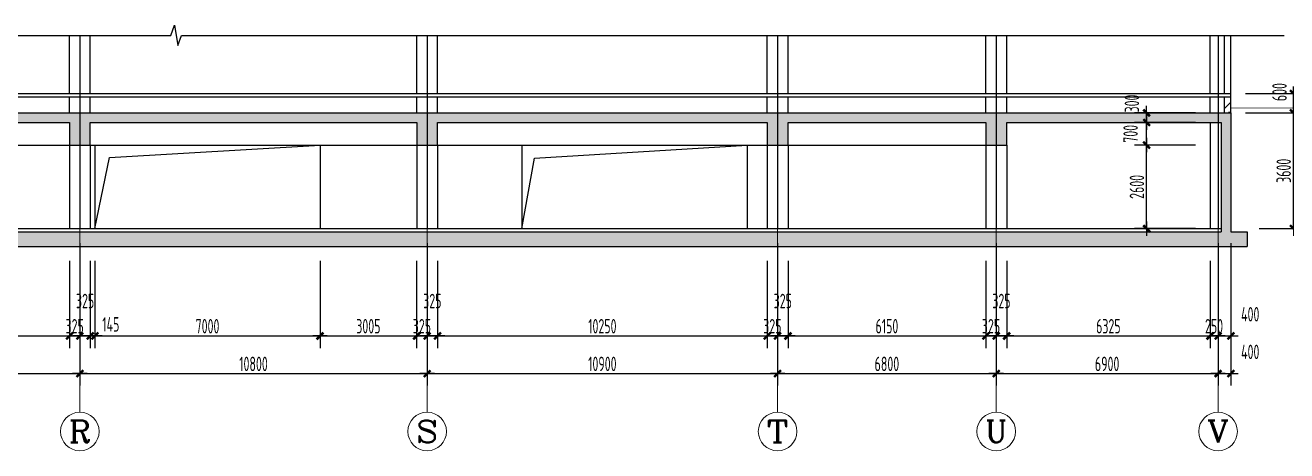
# Model space of a CAD drawing. Extents: x 1596194 to 1987057, y -212608 to 63160.
# Drawn here: x 1689812 to 1729047, y -168859 to -155620 of the extents above; entities that cross this region are included whole.
import ezdxf
from ezdxf.enums import TextEntityAlignment as Align

# ---------------------------------------------------------------- set-up
doc = ezdxf.new("R2010")
doc.units = 0
doc.header["$LTSCALE"] = 100
doc.header["$MEASUREMENT"] = 0
doc.layers.get('0').update_dxf_attribs({"linetype": 'CONTINUOUS'})
doc.layers.get('DEFPOINTS').update_dxf_attribs({"linetype": 'CONTINUOUS'})
for name, color, linetype in [('2-栏杆', 253, 'CONTINUOUS'), ('AXIS_TEXT', 7, 'CONTINUOUS'), ('COLUMN', 1, 'CONTINUOUS'), ('DOTE', 251, 'CONTINUOUS'), ('HA', 150, 'CONTINUOUS'), ('PUB_DIM', 3, 'CONTINUOUS'), ('WALL', 2, 'CONTINUOUS'), ('WINDOW', 4, 'CONTINUOUS')]:
    doc.layers.add(name, color=color, linetype=linetype)
doc.layers.add('AXIS', color=3, linetype='CONTINUOUS', lineweight=9)
doc.styles.add('_TCH_AXIS', font='COMPLEX.shx', dxfattribs={"width": 0.55})
doc.styles.add('COMPLEX', font='COMPLEX.shx')
doc.styles.add('DIM_FONT', font='SYSZ.shx', dxfattribs={"width": 0.7, "bigfont": 'SYFS.shx'})
doc.dimstyles.new('DIMN150', dxfattribs={"dimscale": 1.5, "dimtxt": 300, "dimasz": 1, "dimexe": 250, "dimexo": 300, "dimgap": 30, "dimtad": 1, "dimdec": 0, "dimzin": 0, "dimdsep": 46, "dimtxsty": 'DIM_FONT', "dimblk": 'ARCHTICK', "dimcen": 0.09, "dimclrt": 7, "dimazin": 2, "dimtfac": 1, "dimtdec": 0, "dimtix": 1, "dimtmove": 2, "dimatfit": 3, "dimldrblk": 'DOT', "dimfxl": 0, "dimtolj": 1, "dimtzin": 0, "dimarcsym": 0})
pattern_1 = [(45, (0, 0), (-265.16504, 265.16504), []), (50, (0, 0), (1075.89027, -94.1282), [112.5, -1237.5]), (355, (0, 0), (-208.127, 1128.2882), [90, -990]), (100.4514, (89.7, -7.8), (867.7641, 1034.1593), [95.6103, -1051.7132]), (46.1842, (0, 300), (1600.8616, -248.2785), [168.75, -1856.25]), (96.6356, (133.4, 279.3), (1401.994, 1461.1768), [143.4154, -1577.5695]), (351.1842, (0, 300), (1401.9929, 1461.1779), [135, -1485]), (21, (150, 225), (895.3606, -603.92834), [112.5, -1237.5]), (326, (150, 225), (364.973, 1087.7251), [90, -990]), (71.4514, (224.6, 174.7), (1260.33394, 483.79575), [95.6103, -1051.7132]), (37.5, (0, 0), (18.23978, 499.34078), [0, -978, 0, -1005, 0, -993.75]), (7.5, (0, 0), (394.6043, 591.61757), [0, -573, 0, -955.5, 0, -378.75]), (327.5, (-334.5, 0), (800.73365, -33.83231), [0, -375, 0, -1170, 0, -1552.5]), (317.5, (-484.5, 0), (874.77925, 150.15747), [0, -487.5, 0, -777, 0, -1102.5])]

# ---------------------------------------------------------------- blocks, each defined once
blk = doc.blocks.new('_archtick')
blk.add_line((-150, 0), (150, 0))
at = {"const_width": 50}
blk.add_lwpolyline([(-70, -70), (70, 70)], dxfattribs=at)
blk = doc.blocks.new('*D1228')
at = {"layer": 'DEFPOINTS', "color": 0}
for p in [(1727741, -158349), (1729254, -158349), (1727741, -161949)]:
    blk.add_point(p, dxfattribs=at)
at = {"layer": 'PUB_DIM', "color": 0, "lineweight": -2}
for p, q in [((1728191, -158349), (1729629, -158349)), ((1729254, -161949), (1729254, -158349)), ((1728191, -161949), (1729629, -161949))]:
    blk.add_line(p, q, dxfattribs=at)
at = {"layer": 'PUB_DIM', "color": 0, "lineweight": -2, "xscale": 1.5, "yscale": 1.5, "zscale": 1.5}
for p, rotation in [((1729254, -158349), 90), ((1729254, -161949), 270)]:
    blk.add_blockref('_archtick', p, dxfattribs=dict(at, rotation=rotation))
at = {"layer": 'PUB_DIM', "color": 7, "insert": (1728952, -160149), "char_height": 450, "attachment_point": 5, "rotation": 90, "style": 'DIM_FONT'}
blk.add_mtext('\\A1;3600', dxfattribs=at)
blk = doc.blocks.new('_Dot')
at = {"color": 0, "linetype": 'ByBlock', "lineweight": -2}
blk.add_line((-0.5, 0), (-1, 0), dxfattribs=at)
at = {"color": 0, "linetype": 'ByBlock', "const_width": 0.5}
blk.add_lwpolyline([(-0.25, 0, 1), (0.25, 0, 1)], format="xyb", close=True, dxfattribs=at)
blk = doc.blocks.new('*D1237')
at = {"layer": 'DEFPOINTS', "color": 0}
for p in [(1724689, -159349), (1726661, -159349), (1726661, -161949)]:
    blk.add_point(p, dxfattribs=at)
at = {"layer": 'PUB_DIM', "color": 0, "lineweight": -2}
for p, q in [((1726211, -159349), (1724314, -159349)), ((1724689, -161949), (1724689, -159349)), ((1726211, -161949), (1724314, -161949))]:
    blk.add_line(p, q, dxfattribs=at)
at = {"layer": 'PUB_DIM', "color": 0, "lineweight": -2, "xscale": 1.5, "yscale": 1.5, "zscale": 1.5}
for p, rotation in [((1724689, -159349), 90), ((1724689, -161949), 270)]:
    blk.add_blockref('_archtick', p, dxfattribs=dict(at, rotation=rotation))
at = {"layer": 'PUB_DIM', "color": 7, "insert": (1724387, -160649), "char_height": 450, "attachment_point": 5, "rotation": 90, "style": 'DIM_FONT'}
blk.add_mtext('\\A1;2600', dxfattribs=at)
blk = doc.blocks.new('*D1238')
at = {"layer": 'DEFPOINTS', "color": 0}
for p in [(1724689, -158649), (1726661, -158649), (1726661, -159349)]:
    blk.add_point(p, dxfattribs=at)
at = {"layer": 'PUB_DIM', "color": 0, "lineweight": -2}
for p, q in [((1726211, -158649), (1724314, -158649)), ((1724689, -159349), (1724689, -158649)), ((1726211, -159349), (1724314, -159349))]:
    blk.add_line(p, q, dxfattribs=at)
at = {"layer": 'PUB_DIM', "color": 0, "lineweight": -2, "xscale": 1.5, "yscale": 1.5, "zscale": 1.5}
for p, rotation in [((1724689, -158649), 90), ((1724689, -159349), 270)]:
    blk.add_blockref('_archtick', p, dxfattribs=dict(at, rotation=rotation))
at = {"layer": 'PUB_DIM', "color": 7, "insert": (1724190, -158999), "char_height": 450, "attachment_point": 5, "rotation": 90, "style": 'DIM_FONT'}
blk.add_mtext('\\A1;700', dxfattribs=at)
blk = doc.blocks.new('*D1239')
at = {"layer": 'DEFPOINTS', "color": 0}
for p in [(1724689, -158349), (1726661, -158349), (1726661, -158649)]:
    blk.add_point(p, dxfattribs=at)
at = {"layer": 'PUB_DIM', "color": 0, "lineweight": -2}
for p, q in [((1726211, -158349), (1724314, -158349)), ((1724689, -158649), (1724689, -158349)), ((1726211, -158649), (1724314, -158649))]:
    blk.add_line(p, q, dxfattribs=at)
at = {"layer": 'PUB_DIM', "color": 0, "lineweight": -2, "xscale": 1.5, "yscale": 1.5, "zscale": 1.5}
for p, rotation in [((1724689, -158349), 90), ((1724689, -158649), 270)]:
    blk.add_blockref('_archtick', p, dxfattribs=dict(at, rotation=rotation))
at = {"layer": 'PUB_DIM', "color": 7, "insert": (1724231, -158055), "char_height": 450, "attachment_point": 5, "rotation": 90, "style": 'DIM_FONT'}
blk.add_mtext('\\A1;300', dxfattribs=at)
blk = doc.blocks.new('*D1280')
at = {"layer": 'DEFPOINTS', "color": 0}
for p in [(1726911, -162499), (1727311, -162499), (1727311, -165287)]:
    blk.add_point(p, dxfattribs=at)
at = {"layer": 'PUB_DIM', "color": 0, "lineweight": -2}
for p, q in [((1726911, -162949), (1726911, -165662)), ((1727311, -162949), (1727311, -165662)), ((1726911, -165287), (1727311, -165287))]:
    blk.add_line(p, q, dxfattribs=at)
at = {"layer": 'PUB_DIM', "color": 0, "lineweight": -2, "xscale": 1.5, "yscale": 1.5, "zscale": 1.5, "rotation": 180}
blk.add_blockref('_archtick', (1726911, -165287), dxfattribs=at)
at = {"layer": 'PUB_DIM', "color": 0, "lineweight": -2, "xscale": 1.5, "yscale": 1.5, "zscale": 1.5}
blk.add_blockref('_archtick', (1727311, -165287), dxfattribs=at)
at = {"layer": 'PUB_DIM', "color": 7, "insert": (1727911, -164612), "char_height": 450, "attachment_point": 5, "style": 'DIM_FONT'}
blk.add_mtext('\\A1;400', dxfattribs=at)
blk = doc.blocks.new('*D1281')
at = {"layer": 'DEFPOINTS', "color": 0}
for p in [(1726661, -162499), (1726911, -162499), (1726911, -165287)]:
    blk.add_point(p, dxfattribs=at)
at = {"layer": 'PUB_DIM', "color": 0, "lineweight": -2}
for p, q in [((1726661, -162949), (1726661, -165662)), ((1726911, -162949), (1726911, -165662)), ((1726661, -165287), (1726660, -165287)), ((1726661, -165287), (1726911, -165287)), ((1726911, -165287), (1726913, -165287))]:
    blk.add_line(p, q, dxfattribs=at)
at = {"layer": 'PUB_DIM', "color": 0, "lineweight": -2, "xscale": 1.5, "yscale": 1.5, "zscale": 1.5}
blk.add_blockref('_archtick', (1726661, -165287), dxfattribs=at)
at = {"layer": 'PUB_DIM', "color": 0, "lineweight": -2, "xscale": 1.5, "yscale": 1.5, "zscale": 1.5, "rotation": 180}
blk.add_blockref('_archtick', (1726911, -165287), dxfattribs=at)
at = {"layer": 'PUB_DIM', "color": 7, "insert": (1726786, -164984), "char_height": 450, "attachment_point": 5, "style": 'DIM_FONT'}
blk.add_mtext('\\A1;250', dxfattribs=at)
blk = doc.blocks.new('*D1282')
at = {"layer": 'DEFPOINTS', "color": 0}
for p in [(1720336, -162499), (1726661, -162499), (1726661, -165287)]:
    blk.add_point(p, dxfattribs=at)
at = {"layer": 'PUB_DIM', "color": 0, "lineweight": -2}
for p, q in [((1720336, -162949), (1720336, -165662)), ((1726661, -162949), (1726661, -165662)), ((1720336, -165287), (1726661, -165287))]:
    blk.add_line(p, q, dxfattribs=at)
at = {"layer": 'PUB_DIM', "color": 0, "lineweight": -2, "xscale": 1.5, "yscale": 1.5, "zscale": 1.5, "rotation": 180}
blk.add_blockref('_archtick', (1720336, -165287), dxfattribs=at)
at = {"layer": 'PUB_DIM', "color": 0, "lineweight": -2, "xscale": 1.5, "yscale": 1.5, "zscale": 1.5}
blk.add_blockref('_archtick', (1726661, -165287), dxfattribs=at)
at = {"layer": 'PUB_DIM', "color": 7, "insert": (1723499, -164984), "char_height": 450, "attachment_point": 5, "style": 'DIM_FONT'}
blk.add_mtext('\\A1;6325', dxfattribs=at)
blk = doc.blocks.new('*D1283')
at = {"layer": 'DEFPOINTS', "color": 0}
for p in [(1720011, -162499), (1720336, -162499), (1720336, -165287)]:
    blk.add_point(p, dxfattribs=at)
at = {"layer": 'PUB_DIM', "color": 0, "lineweight": -2}
for p, q in [((1720011, -162949), (1720011, -165662)), ((1720336, -162949), (1720336, -165662)), ((1720011, -165287), (1720336, -165287))]:
    blk.add_line(p, q, dxfattribs=at)
at = {"layer": 'PUB_DIM', "color": 0, "lineweight": -2, "xscale": 1.5, "yscale": 1.5, "zscale": 1.5, "rotation": 180}
blk.add_blockref('_archtick', (1720011, -165287), dxfattribs=at)
at = {"layer": 'PUB_DIM', "color": 0, "lineweight": -2, "xscale": 1.5, "yscale": 1.5, "zscale": 1.5}
blk.add_blockref('_archtick', (1720336, -165287), dxfattribs=at)
at = {"layer": 'PUB_DIM', "color": 7, "insert": (1720174, -164199), "char_height": 450, "attachment_point": 5, "style": 'DIM_FONT'}
blk.add_mtext('\\A1;325', dxfattribs=at)
blk = doc.blocks.new('*D1284')
at = {"layer": 'DEFPOINTS', "color": 0}
for p in [(1719686, -162499), (1720011, -162499), (1720011, -165287)]:
    blk.add_point(p, dxfattribs=at)
at = {"layer": 'PUB_DIM', "color": 0, "lineweight": -2}
for p, q in [((1719686, -162949), (1719686, -165662)), ((1720011, -162949), (1720011, -165662)), ((1719686, -165287), (1719685, -165287)), ((1719686, -165287), (1720011, -165287)), ((1720011, -165287), (1720013, -165287))]:
    blk.add_line(p, q, dxfattribs=at)
at = {"layer": 'PUB_DIM', "color": 0, "lineweight": -2, "xscale": 1.5, "yscale": 1.5, "zscale": 1.5}
blk.add_blockref('_archtick', (1719686, -165287), dxfattribs=at)
at = {"layer": 'PUB_DIM', "color": 0, "lineweight": -2, "xscale": 1.5, "yscale": 1.5, "zscale": 1.5, "rotation": 180}
blk.add_blockref('_archtick', (1720011, -165287), dxfattribs=at)
at = {"layer": 'PUB_DIM', "color": 7, "insert": (1719849, -164984), "char_height": 450, "attachment_point": 5, "style": 'DIM_FONT'}
blk.add_mtext('\\A1;325', dxfattribs=at)
blk = doc.blocks.new('*D1285')
at = {"layer": 'DEFPOINTS', "color": 0}
for p in [(1713536, -162499), (1719686, -162499), (1719686, -165287)]:
    blk.add_point(p, dxfattribs=at)
at = {"layer": 'PUB_DIM', "color": 0, "lineweight": -2}
for p, q in [((1713536, -162949), (1713536, -165662)), ((1719686, -162949), (1719686, -165662)), ((1713536, -165287), (1719686, -165287))]:
    blk.add_line(p, q, dxfattribs=at)
at = {"layer": 'PUB_DIM', "color": 0, "lineweight": -2, "xscale": 1.5, "yscale": 1.5, "zscale": 1.5, "rotation": 180}
blk.add_blockref('_archtick', (1713536, -165287), dxfattribs=at)
at = {"layer": 'PUB_DIM', "color": 0, "lineweight": -2, "xscale": 1.5, "yscale": 1.5, "zscale": 1.5}
blk.add_blockref('_archtick', (1719686, -165287), dxfattribs=at)
at = {"layer": 'PUB_DIM', "color": 7, "insert": (1716611, -164984), "char_height": 450, "attachment_point": 5, "style": 'DIM_FONT'}
blk.add_mtext('\\A1;6150', dxfattribs=at)
blk = doc.blocks.new('*D1286')
at = {"layer": 'DEFPOINTS', "color": 0}
for p in [(1713211, -162499), (1713536, -162499), (1713536, -165287)]:
    blk.add_point(p, dxfattribs=at)
at = {"layer": 'PUB_DIM', "color": 0, "lineweight": -2}
for p, q in [((1713211, -162949), (1713211, -165662)), ((1713536, -162949), (1713536, -165662)), ((1713211, -165287), (1713536, -165287))]:
    blk.add_line(p, q, dxfattribs=at)
at = {"layer": 'PUB_DIM', "color": 0, "lineweight": -2, "xscale": 1.5, "yscale": 1.5, "zscale": 1.5, "rotation": 180}
blk.add_blockref('_archtick', (1713211, -165287), dxfattribs=at)
at = {"layer": 'PUB_DIM', "color": 0, "lineweight": -2, "xscale": 1.5, "yscale": 1.5, "zscale": 1.5}
blk.add_blockref('_archtick', (1713536, -165287), dxfattribs=at)
at = {"layer": 'PUB_DIM', "color": 7, "insert": (1713374, -164199), "char_height": 450, "attachment_point": 5, "style": 'DIM_FONT'}
blk.add_mtext('\\A1;325', dxfattribs=at)
blk = doc.blocks.new('*D1287')
at = {"layer": 'DEFPOINTS', "color": 0}
for p in [(1712886, -162499), (1713211, -162499), (1713211, -165287)]:
    blk.add_point(p, dxfattribs=at)
at = {"layer": 'PUB_DIM', "color": 0, "lineweight": -2}
for p, q in [((1712886, -162949), (1712886, -165662)), ((1713211, -162949), (1713211, -165662)), ((1712886, -165287), (1712885, -165287)), ((1712886, -165287), (1713211, -165287)), ((1713211, -165287), (1713213, -165287))]:
    blk.add_line(p, q, dxfattribs=at)
at = {"layer": 'PUB_DIM', "color": 0, "lineweight": -2, "xscale": 1.5, "yscale": 1.5, "zscale": 1.5}
blk.add_blockref('_archtick', (1712886, -165287), dxfattribs=at)
at = {"layer": 'PUB_DIM', "color": 0, "lineweight": -2, "xscale": 1.5, "yscale": 1.5, "zscale": 1.5, "rotation": 180}
blk.add_blockref('_archtick', (1713211, -165287), dxfattribs=at)
at = {"layer": 'PUB_DIM', "color": 7, "insert": (1713049, -164984), "char_height": 450, "attachment_point": 5, "style": 'DIM_FONT'}
blk.add_mtext('\\A1;325', dxfattribs=at)
blk = doc.blocks.new('*D1288')
at = {"layer": 'DEFPOINTS', "color": 0}
for p in [(1702636, -162499), (1712886, -162499), (1712886, -165287)]:
    blk.add_point(p, dxfattribs=at)
at = {"layer": 'PUB_DIM', "color": 0, "lineweight": -2}
for p, q in [((1702636, -162949), (1702636, -165662)), ((1712886, -162949), (1712886, -165662)), ((1702636, -165287), (1712886, -165287))]:
    blk.add_line(p, q, dxfattribs=at)
at = {"layer": 'PUB_DIM', "color": 0, "lineweight": -2, "xscale": 1.5, "yscale": 1.5, "zscale": 1.5, "rotation": 180}
blk.add_blockref('_archtick', (1702636, -165287), dxfattribs=at)
at = {"layer": 'PUB_DIM', "color": 0, "lineweight": -2, "xscale": 1.5, "yscale": 1.5, "zscale": 1.5}
blk.add_blockref('_archtick', (1712886, -165287), dxfattribs=at)
at = {"layer": 'PUB_DIM', "color": 7, "insert": (1707761, -164984), "char_height": 450, "attachment_point": 5, "style": 'DIM_FONT'}
blk.add_mtext('\\A1;10250', dxfattribs=at)
blk = doc.blocks.new('*D1289')
at = {"layer": 'DEFPOINTS', "color": 0}
for p in [(1702311, -162499), (1702636, -162499), (1702636, -165287)]:
    blk.add_point(p, dxfattribs=at)
at = {"layer": 'PUB_DIM', "color": 0, "lineweight": -2}
for p, q in [((1702311, -162949), (1702311, -165662)), ((1702636, -162949), (1702636, -165662)), ((1702311, -165287), (1702636, -165287))]:
    blk.add_line(p, q, dxfattribs=at)
at = {"layer": 'PUB_DIM', "color": 0, "lineweight": -2, "xscale": 1.5, "yscale": 1.5, "zscale": 1.5, "rotation": 180}
blk.add_blockref('_archtick', (1702311, -165287), dxfattribs=at)
at = {"layer": 'PUB_DIM', "color": 0, "lineweight": -2, "xscale": 1.5, "yscale": 1.5, "zscale": 1.5}
blk.add_blockref('_archtick', (1702636, -165287), dxfattribs=at)
at = {"layer": 'PUB_DIM', "color": 7, "insert": (1702474, -164199), "char_height": 450, "attachment_point": 5, "style": 'DIM_FONT'}
blk.add_mtext('\\A1;325', dxfattribs=at)
blk = doc.blocks.new('*D1290')
at = {"layer": 'DEFPOINTS', "color": 0}
for p in [(1701986, -162499), (1702311, -162499), (1702311, -165287)]:
    blk.add_point(p, dxfattribs=at)
at = {"layer": 'PUB_DIM', "color": 0, "lineweight": -2}
for p, q in [((1701986, -162949), (1701986, -165662)), ((1702311, -162949), (1702311, -165662)), ((1701986, -165287), (1701985, -165287)), ((1701986, -165287), (1702311, -165287)), ((1702311, -165287), (1702313, -165287))]:
    blk.add_line(p, q, dxfattribs=at)
at = {"layer": 'PUB_DIM', "color": 0, "lineweight": -2, "xscale": 1.5, "yscale": 1.5, "zscale": 1.5}
blk.add_blockref('_archtick', (1701986, -165287), dxfattribs=at)
at = {"layer": 'PUB_DIM', "color": 0, "lineweight": -2, "xscale": 1.5, "yscale": 1.5, "zscale": 1.5, "rotation": 180}
blk.add_blockref('_archtick', (1702311, -165287), dxfattribs=at)
at = {"layer": 'PUB_DIM', "color": 7, "insert": (1702149, -164984), "char_height": 450, "attachment_point": 5, "style": 'DIM_FONT'}
blk.add_mtext('\\A1;325', dxfattribs=at)
blk = doc.blocks.new('*D1291')
at = {"layer": 'DEFPOINTS', "color": 0}
for p in [(1698981, -162499), (1701986, -162499), (1701986, -165287)]:
    blk.add_point(p, dxfattribs=at)
at = {"layer": 'PUB_DIM', "color": 0, "lineweight": -2}
for p, q in [((1698981, -162949), (1698981, -165662)), ((1701986, -162949), (1701986, -165662)), ((1698981, -165287), (1701986, -165287))]:
    blk.add_line(p, q, dxfattribs=at)
at = {"layer": 'PUB_DIM', "color": 0, "lineweight": -2, "xscale": 1.5, "yscale": 1.5, "zscale": 1.5, "rotation": 180}
blk.add_blockref('_archtick', (1698981, -165287), dxfattribs=at)
at = {"layer": 'PUB_DIM', "color": 0, "lineweight": -2, "xscale": 1.5, "yscale": 1.5, "zscale": 1.5}
blk.add_blockref('_archtick', (1701986, -165287), dxfattribs=at)
at = {"layer": 'PUB_DIM', "color": 7, "insert": (1700484, -164984), "char_height": 450, "attachment_point": 5, "style": 'DIM_FONT'}
blk.add_mtext('\\A1;3005', dxfattribs=at)
blk = doc.blocks.new('*D1292')
at = {"layer": 'DEFPOINTS', "color": 0}
for p in [(1691981, -162499), (1698981, -162499), (1698981, -165287)]:
    blk.add_point(p, dxfattribs=at)
at = {"layer": 'PUB_DIM', "color": 0, "lineweight": -2}
for p, q in [((1691981, -162949), (1691981, -165662)), ((1698981, -162949), (1698981, -165662)), ((1691981, -165287), (1698981, -165287))]:
    blk.add_line(p, q, dxfattribs=at)
at = {"layer": 'PUB_DIM', "color": 0, "lineweight": -2, "xscale": 1.5, "yscale": 1.5, "zscale": 1.5, "rotation": 180}
blk.add_blockref('_archtick', (1691981, -165287), dxfattribs=at)
at = {"layer": 'PUB_DIM', "color": 0, "lineweight": -2, "xscale": 1.5, "yscale": 1.5, "zscale": 1.5}
blk.add_blockref('_archtick', (1698981, -165287), dxfattribs=at)
at = {"layer": 'PUB_DIM', "color": 7, "insert": (1695481, -164984), "char_height": 450, "attachment_point": 5, "style": 'DIM_FONT'}
blk.add_mtext('\\A1;7000', dxfattribs=at)
blk = doc.blocks.new('*D1293')
at = {"layer": 'DEFPOINTS', "color": 0}
for p in [(1691836, -162499), (1691981, -162499), (1691981, -165287)]:
    blk.add_point(p, dxfattribs=at)
at = {"layer": 'PUB_DIM', "color": 0, "lineweight": -2}
for p, q in [((1691836, -162949), (1691836, -165662)), ((1691981, -162949), (1691981, -165662)), ((1691836, -165287), (1691981, -165287))]:
    blk.add_line(p, q, dxfattribs=at)
at = {"layer": 'PUB_DIM', "color": 0, "lineweight": -2, "xscale": 1.5, "yscale": 1.5, "zscale": 1.5, "rotation": 180}
blk.add_blockref('_archtick', (1691836, -165287), dxfattribs=at)
at = {"layer": 'PUB_DIM', "color": 0, "lineweight": -2, "xscale": 1.5, "yscale": 1.5, "zscale": 1.5}
blk.add_blockref('_archtick', (1691981, -165287), dxfattribs=at)
at = {"layer": 'PUB_DIM', "color": 7, "insert": (1692474, -164927), "char_height": 450, "attachment_point": 5, "style": 'DIM_FONT'}
blk.add_mtext('\\A1;145', dxfattribs=at)
blk = doc.blocks.new('*D1294')
at = {"layer": 'DEFPOINTS', "color": 0}
for p in [(1691511, -162499), (1691836, -162499), (1691836, -165287)]:
    blk.add_point(p, dxfattribs=at)
at = {"layer": 'PUB_DIM', "color": 0, "lineweight": -2}
for p, q in [((1691511, -162949), (1691511, -165662)), ((1691836, -162949), (1691836, -165662)), ((1691511, -165287), (1691836, -165287))]:
    blk.add_line(p, q, dxfattribs=at)
at = {"layer": 'PUB_DIM', "color": 0, "lineweight": -2, "xscale": 1.5, "yscale": 1.5, "zscale": 1.5, "rotation": 180}
blk.add_blockref('_archtick', (1691511, -165287), dxfattribs=at)
at = {"layer": 'PUB_DIM', "color": 0, "lineweight": -2, "xscale": 1.5, "yscale": 1.5, "zscale": 1.5}
blk.add_blockref('_archtick', (1691836, -165287), dxfattribs=at)
at = {"layer": 'PUB_DIM', "color": 7, "insert": (1691674, -164199), "char_height": 450, "attachment_point": 5, "style": 'DIM_FONT'}
blk.add_mtext('\\A1;325', dxfattribs=at)
blk = doc.blocks.new('*D1295')
at = {"layer": 'DEFPOINTS', "color": 0}
for p in [(1691186, -162499), (1691511, -162499), (1691511, -165287)]:
    blk.add_point(p, dxfattribs=at)
at = {"layer": 'PUB_DIM', "color": 0, "lineweight": -2}
for p, q in [((1691186, -162949), (1691186, -165662)), ((1691511, -162949), (1691511, -165662)), ((1691186, -165287), (1691185, -165287)), ((1691186, -165287), (1691511, -165287)), ((1691511, -165287), (1691513, -165287))]:
    blk.add_line(p, q, dxfattribs=at)
at = {"layer": 'PUB_DIM', "color": 0, "lineweight": -2, "xscale": 1.5, "yscale": 1.5, "zscale": 1.5}
blk.add_blockref('_archtick', (1691186, -165287), dxfattribs=at)
at = {"layer": 'PUB_DIM', "color": 0, "lineweight": -2, "xscale": 1.5, "yscale": 1.5, "zscale": 1.5, "rotation": 180}
blk.add_blockref('_archtick', (1691511, -165287), dxfattribs=at)
at = {"layer": 'PUB_DIM', "color": 7, "insert": (1691349, -164984), "char_height": 450, "attachment_point": 5, "style": 'DIM_FONT'}
blk.add_mtext('\\A1;325', dxfattribs=at)
blk = doc.blocks.new('*D1296')
at = {"layer": 'DEFPOINTS', "color": 0}
for p in [(1681036, -162499), (1691186, -162499), (1691186, -165287)]:
    blk.add_point(p, dxfattribs=at)
at = {"layer": 'PUB_DIM', "color": 0, "lineweight": -2}
for p, q in [((1681036, -162949), (1681036, -165662)), ((1691186, -162949), (1691186, -165662)), ((1681036, -165287), (1691186, -165287))]:
    blk.add_line(p, q, dxfattribs=at)
at = {"layer": 'PUB_DIM', "color": 0, "lineweight": -2, "xscale": 1.5, "yscale": 1.5, "zscale": 1.5, "rotation": 180}
blk.add_blockref('_archtick', (1681036, -165287), dxfattribs=at)
at = {"layer": 'PUB_DIM', "color": 0, "lineweight": -2, "xscale": 1.5, "yscale": 1.5, "zscale": 1.5}
blk.add_blockref('_archtick', (1691186, -165287), dxfattribs=at)
at = {"layer": 'PUB_DIM', "color": 7, "insert": (1686111, -164984), "char_height": 450, "attachment_point": 5, "style": 'DIM_FONT'}
blk.add_mtext('\\A1;10150', dxfattribs=at)
blk = doc.blocks.new('*D1308')
at = {"layer": 'DEFPOINTS', "color": 0}
for p in [(1680711, -161949), (1691511, -161949), (1691511, -166458)]:
    blk.add_point(p, dxfattribs=at)
at = {"layer": 'PUB_DIM', "color": 0, "lineweight": -2}
for p, q in [((1680711, -162399), (1680711, -166833)), ((1691511, -162399), (1691511, -166833)), ((1680711, -166458), (1691511, -166458))]:
    blk.add_line(p, q, dxfattribs=at)
at = {"layer": 'PUB_DIM', "color": 0, "lineweight": -2, "xscale": 1.5, "yscale": 1.5, "zscale": 1.5, "rotation": 180}
blk.add_blockref('_archtick', (1680711, -166458), dxfattribs=at)
at = {"layer": 'PUB_DIM', "color": 0, "lineweight": -2, "xscale": 1.5, "yscale": 1.5, "zscale": 1.5}
blk.add_blockref('_archtick', (1691511, -166458), dxfattribs=at)
at = {"layer": 'PUB_DIM', "color": 7, "insert": (1686111, -166156), "char_height": 450, "attachment_point": 5, "style": 'DIM_FONT'}
blk.add_mtext('\\A1;10800', dxfattribs=at)
blk = doc.blocks.new('*D1309')
at = {"layer": 'DEFPOINTS', "color": 0}
for p in [(1691511, -161949), (1702311, -161949), (1702311, -166458)]:
    blk.add_point(p, dxfattribs=at)
at = {"layer": 'PUB_DIM', "color": 0, "lineweight": -2}
for p, q in [((1691511, -162399), (1691511, -166833)), ((1702311, -162399), (1702311, -166833)), ((1691511, -166458), (1702311, -166458))]:
    blk.add_line(p, q, dxfattribs=at)
at = {"layer": 'PUB_DIM', "color": 0, "lineweight": -2, "xscale": 1.5, "yscale": 1.5, "zscale": 1.5, "rotation": 180}
blk.add_blockref('_archtick', (1691511, -166458), dxfattribs=at)
at = {"layer": 'PUB_DIM', "color": 0, "lineweight": -2, "xscale": 1.5, "yscale": 1.5, "zscale": 1.5}
blk.add_blockref('_archtick', (1702311, -166458), dxfattribs=at)
at = {"layer": 'PUB_DIM', "color": 7, "insert": (1696911, -166156), "char_height": 450, "attachment_point": 5, "style": 'DIM_FONT'}
blk.add_mtext('\\A1;10800', dxfattribs=at)
blk = doc.blocks.new('*D1310')
at = {"layer": 'DEFPOINTS', "color": 0}
for p in [(1702311, -161949), (1713211, -161949), (1713211, -166458)]:
    blk.add_point(p, dxfattribs=at)
at = {"layer": 'PUB_DIM', "color": 0, "lineweight": -2}
for p, q in [((1702311, -162399), (1702311, -166833)), ((1713211, -162399), (1713211, -166833)), ((1702311, -166458), (1713211, -166458))]:
    blk.add_line(p, q, dxfattribs=at)
at = {"layer": 'PUB_DIM', "color": 0, "lineweight": -2, "xscale": 1.5, "yscale": 1.5, "zscale": 1.5, "rotation": 180}
blk.add_blockref('_archtick', (1702311, -166458), dxfattribs=at)
at = {"layer": 'PUB_DIM', "color": 0, "lineweight": -2, "xscale": 1.5, "yscale": 1.5, "zscale": 1.5}
blk.add_blockref('_archtick', (1713211, -166458), dxfattribs=at)
at = {"layer": 'PUB_DIM', "color": 7, "insert": (1707761, -166156), "char_height": 450, "attachment_point": 5, "style": 'DIM_FONT'}
blk.add_mtext('\\A1;10900', dxfattribs=at)
blk = doc.blocks.new('*D1311')
at = {"layer": 'DEFPOINTS', "color": 0}
for p in [(1713211, -161949), (1720011, -161949), (1720011, -166458)]:
    blk.add_point(p, dxfattribs=at)
at = {"layer": 'PUB_DIM', "color": 0, "lineweight": -2}
for p, q in [((1713211, -162399), (1713211, -166833)), ((1720011, -162399), (1720011, -166833)), ((1713211, -166458), (1720011, -166458))]:
    blk.add_line(p, q, dxfattribs=at)
at = {"layer": 'PUB_DIM', "color": 0, "lineweight": -2, "xscale": 1.5, "yscale": 1.5, "zscale": 1.5, "rotation": 180}
blk.add_blockref('_archtick', (1713211, -166458), dxfattribs=at)
at = {"layer": 'PUB_DIM', "color": 0, "lineweight": -2, "xscale": 1.5, "yscale": 1.5, "zscale": 1.5}
blk.add_blockref('_archtick', (1720011, -166458), dxfattribs=at)
at = {"layer": 'PUB_DIM', "color": 7, "insert": (1716611, -166156), "char_height": 450, "attachment_point": 5, "style": 'DIM_FONT'}
blk.add_mtext('\\A1;6800', dxfattribs=at)
blk = doc.blocks.new('*D1312')
at = {"layer": 'DEFPOINTS', "color": 0}
for p in [(1720011, -161949), (1726911, -161949), (1726911, -166458)]:
    blk.add_point(p, dxfattribs=at)
at = {"layer": 'PUB_DIM', "color": 0, "lineweight": -2}
for p, q in [((1720011, -162399), (1720011, -166833)), ((1726911, -162399), (1726911, -166833)), ((1720011, -166458), (1726911, -166458))]:
    blk.add_line(p, q, dxfattribs=at)
at = {"layer": 'PUB_DIM', "color": 0, "lineweight": -2, "xscale": 1.5, "yscale": 1.5, "zscale": 1.5, "rotation": 180}
blk.add_blockref('_archtick', (1720011, -166458), dxfattribs=at)
at = {"layer": 'PUB_DIM', "color": 0, "lineweight": -2, "xscale": 1.5, "yscale": 1.5, "zscale": 1.5}
blk.add_blockref('_archtick', (1726911, -166458), dxfattribs=at)
at = {"layer": 'PUB_DIM', "color": 7, "insert": (1723461, -166156), "char_height": 450, "attachment_point": 5, "style": 'DIM_FONT'}
blk.add_mtext('\\A1;6900', dxfattribs=at)
blk = doc.blocks.new('*D1313')
at = {"layer": 'DEFPOINTS', "color": 0}
for p in [(1726911, -161949), (1727311, -161949), (1727311, -166458)]:
    blk.add_point(p, dxfattribs=at)
at = {"layer": 'PUB_DIM', "color": 0, "lineweight": -2}
for p, q in [((1726911, -162399), (1726911, -166833)), ((1727311, -162399), (1727311, -166833)), ((1726911, -166458), (1727311, -166458))]:
    blk.add_line(p, q, dxfattribs=at)
at = {"layer": 'PUB_DIM', "color": 0, "lineweight": -2, "xscale": 1.5, "yscale": 1.5, "zscale": 1.5, "rotation": 180}
blk.add_blockref('_archtick', (1726911, -166458), dxfattribs=at)
at = {"layer": 'PUB_DIM', "color": 0, "lineweight": -2, "xscale": 1.5, "yscale": 1.5, "zscale": 1.5}
blk.add_blockref('_archtick', (1727311, -166458), dxfattribs=at)
at = {"layer": 'PUB_DIM', "color": 7, "insert": (1727911, -165783), "char_height": 450, "attachment_point": 5, "style": 'DIM_FONT'}
blk.add_mtext('\\A1;400', dxfattribs=at)
blk = doc.blocks.new('*D1314')
at = {"layer": 'DEFPOINTS', "color": 0}
for p in [(1727311, -157749), (1729254, -157749), (1727311, -158349)]:
    blk.add_point(p, dxfattribs=at)
at = {"layer": 'PUB_DIM', "color": 0, "lineweight": -2}
for p, q in [((1727761, -157749), (1729629, -157749)), ((1729254, -158349), (1729254, -157749)), ((1727761, -158349), (1729629, -158349))]:
    blk.add_line(p, q, dxfattribs=at)
at = {"layer": 'PUB_DIM', "color": 0, "lineweight": -2, "xscale": 1.5, "yscale": 1.5, "zscale": 1.5}
for p, rotation in [((1729254, -157749), 90), ((1729254, -158349), 270)]:
    blk.add_blockref('_archtick', p, dxfattribs=dict(at, rotation=rotation))
at = {"layer": 'PUB_DIM', "color": 7, "insert": (1728821, -157700), "char_height": 450, "attachment_point": 5, "rotation": 90, "style": 'DIM_FONT'}
blk.add_mtext('\\A1;600', dxfattribs=at)
blk = doc.blocks.new('_AXISO')
blk.add_circle((0, 0), 0.5)
at = {"layer": 'AXIS_TEXT', "style": 'COMPLEX', "width": 1.041667}
blk.add_attdef('A', text='', height=0.56, dxfattribs=at).set_placement((-0.25, -0.28), (0.25, -0.28), align=Align.FIT)

msp = doc.modelspace()

# ---------------------------------------------------------------- hatches: boundary and pattern name
at = {"layer": 'HA'}
h = msp.add_hatch(dxfattribs=at)
h.set_pattern_fill('钢筋混凝土', color=256, scale=150, style=0)
h.set_pattern_definition(pattern_1)
h.paths.add_polyline_path([(1727311.155, -157848.709), (1727111.155, -157848.709), (1727111.155, -158348.709), (1727311.155, -158348.709)])
h = msp.add_hatch(dxfattribs=at)
h.set_pattern_fill('钢筋混凝土', color=256, scale=150, style=0)
h.set_pattern_definition(pattern_1)
h.paths.add_polyline_path([(1727811.155, -162048.709), (1727311.155, -162048.709), (1727311.155, -158348.709), (1662986.155, -158348.709), (1660730.314, -158348.709), (1660730.314, -158498.709), (1662986.155, -158498.709), (1662986.155, -162048.709), (1660730.314, -162048.709), (1660730.314, -162498.709), (1662986.155, -162498.709), (1727811.155, -162498.709)])
h.paths.add_polyline_path([(1663286.155, -162048.709), (1663286.155, -158648.709), (1669586.155, -158648.709), (1669586.155, -159348.709), (1670236.155, -159348.709), (1670236.155, -158648.709), (1680386.155, -158648.709), (1680386.155, -159348.709), (1681036.155, -159348.709), (1681036.155, -158648.709), (1691186.155, -158648.709), (1691186.155, -159348.709), (1691836.155, -159348.709), (1691836.155, -158648.709), (1701986.155, -158648.709), (1701986.155, -159348.709), (1702636.155, -159348.709), (1702636.155, -158648.709), (1712886.155, -158648.709), (1712886.155, -159348.709), (1713536.155, -159348.709), (1713536.155, -158648.709), (1719686.155, -158648.709), (1719686.155, -159348.709), (1720336.155, -159348.709), (1720336.155, -158648.709), (1727011.155, -158648.709), (1727011.155, -162048.709)], flags=17)

# ---------------------------------------------------------------- linework, layer by layer
at = {"layer": '2-栏杆', "const_width": 20}
msp.add_lwpolyline([(1727311.155, -158198.709), (1732111.504, -158198.709)], dxfattribs=at)
at = {"layer": 'AXIS'}
for p, q in [((1691511.155, -161658.709), (1691511.155, -167658.709)), ((1702311.155, -161658.709), (1702311.155, -167658.709)), ((1713211.155, -161658.709), (1713211.155, -167658.709)), ((1720011.155, -161658.709), (1720011.155, -167658.709)), ((1726911.155, -161658.709), (1726911.155, -167658.709))]:
    msp.add_line(p, q, dxfattribs=at)
at = {"layer": 'COLUMN'}
for p, q in [((1691186.155, -157748.709), (1691186.155, -155935.058)), ((1691836.155, -157748.709), (1691836.155, -155935.058)), ((1701986.155, -157748.709), (1701986.155, -155935.058)), ((1702636.155, -157748.709), (1702636.155, -155935.058)), ((1712886.155, -157748.709), (1712886.155, -155935.058)), ((1713536.155, -157748.709), (1713536.155, -155935.058)), ((1719686.155, -157748.709), (1719686.155, -155935.058)), ((1720336.155, -157748.709), (1720336.155, -155935.058)), ((1726661.155, -157748.709), (1726661.155, -155935.058)), ((1691186.155, -158348.709), (1691186.155, -157848.709)), ((1691836.155, -158348.709), (1691836.155, -157848.709)), ((1701986.155, -158348.709), (1701986.155, -157848.709)), ((1702636.155, -158348.709), (1702636.155, -157848.709)), ((1712886.155, -158348.709), (1712886.155, -157848.709)), ((1713536.155, -158348.709), (1713536.155, -157848.709)), ((1719686.155, -158348.709), (1719686.155, -157848.709)), ((1720336.155, -158348.709), (1720336.155, -157848.709)), ((1726661.155, -158348.709), (1726661.155, -157848.709)), ((1726661.155, -158648.709), (1726661.155, -161948.709)), ((1691186.155, -159348.709), (1691186.155, -161948.709)), ((1691836.155, -159348.709), (1691836.155, -161948.709)), ((1701986.155, -159348.709), (1701986.155, -161948.709)), ((1702636.155, -159348.709), (1702636.155, -161948.709)), ((1712886.155, -159348.709), (1712886.155, -161948.709)), ((1713536.155, -159348.709), (1713536.155, -161948.709)), ((1719686.155, -159348.709), (1719686.155, -161948.709)), ((1720336.155, -159348.709), (1720336.155, -161948.709))]:
    msp.add_line(p, q, dxfattribs=at)
at = {"layer": 'DOTE'}
for p, q in [((1691511.155, -155935.058), (1691511.155, -161948.709)), ((1702311.155, -155935.058), (1702311.155, -161948.709)), ((1713211.155, -155935.058), (1713211.155, -161948.709)), ((1720011.155, -155935.058), (1720011.155, -161948.709)), ((1726911.155, -155935.058), (1726911.155, -161948.709))]:
    msp.add_line(p, q, dxfattribs=at)
at = {"layer": 'PUB_DIM'}
msp.add_lwpolyline([(1660037.205, -155935.058), (1694335.61, -155935.058), (1694450.26, -155620.058), (1694561.346, -156250.058), (1694673.11, -155935.058), (1728971.515, -155935.058)], dxfattribs=at)
at = {"layer": 'WALL'}
for p, q in [((1727111.155, -157748.709), (1727111.155, -155935.058)), ((1727311.155, -158348.709), (1727311.155, -155935.058)), ((1660730.314, -157748.709), (1727311.155, -157748.709)), ((1660730.314, -157848.709), (1727311.155, -157848.709)), ((1727111.155, -158348.709), (1727111.155, -157848.709)), ((1662986.155, -158348.709), (1727311.155, -158348.709)), ((1727311.155, -158348.709), (1727311.155, -162048.709)), ((1681036.155, -158648.709), (1691186.155, -158648.709)), ((1691186.155, -158648.709), (1691186.155, -159348.709)), ((1691836.155, -159348.709), (1691836.155, -158648.709)), ((1691836.155, -158648.709), (1701986.155, -158648.709)), ((1701986.155, -158648.709), (1701986.155, -159348.709)), ((1702636.155, -159348.709), (1702636.155, -158648.709)), ((1702636.155, -158648.709), (1712886.155, -158648.709)), ((1712886.155, -158648.709), (1712886.155, -159348.709)), ((1713536.155, -159348.709), (1713536.155, -158648.709)), ((1713536.155, -158648.709), (1719686.155, -158648.709)), ((1719686.155, -158648.709), (1719686.155, -159348.709)), ((1720336.155, -158648.709), (1727011.155, -158648.709)), ((1720336.155, -159348.709), (1720336.155, -158648.709)), ((1727011.155, -158648.709), (1727011.155, -162048.709)), ((1691186.155, -159348.709), (1691836.155, -159348.709)), ((1701986.155, -159348.709), (1702636.155, -159348.709)), ((1712886.155, -159348.709), (1713536.155, -159348.709)), ((1719686.155, -159348.709), (1720336.155, -159348.709)), ((1663286.155, -162048.709), (1727011.155, -162048.709)), ((1727311.155, -162048.709), (1727811.155, -162048.709)), ((1727811.155, -162048.709), (1727811.155, -162498.709)), ((1662986.155, -162498.709), (1727811.155, -162498.709))]:
    msp.add_line(p, q, dxfattribs=at)
at = {"layer": 'WINDOW'}
for p, q in [((1681036.155, -159348.709), (1691186.155, -159348.709)), ((1691836.155, -159348.709), (1701986.155, -159348.709)), ((1691981.155, -159348.709), (1691981.155, -161948.709)), ((1698981.155, -159348.709), (1698981.155, -161948.709)), ((1702636.155, -159348.709), (1712886.155, -159348.709)), ((1705261.155, -159348.709), (1705261.155, -161948.709)), ((1712261.155, -159348.709), (1712261.155, -161948.709)), ((1713536.155, -159348.709), (1719686.155, -159348.709)), ((1663286.155, -161948.709), (1727011.155, -161948.709))]:
    msp.add_line(p, q, dxfattribs=at)
for points in [[(1691981.155, -161948.709), (1692430.686, -159736.469), (1698981.155, -159348.709)], [(1705261.155, -161948.709), (1705649.96, -159752.569), (1712261.155, -159348.709)]]:
    msp.add_lwpolyline(points, dxfattribs=at)

# ---------------------------------------------------------------- block references
at = {"layer": 'AXIS'}
ref = msp.add_blockref('_AXISO', (1691511.155, -168258.709), dxfattribs=dict(at, xscale=1200, yscale=1200, zscale=1200))
ref.add_attrib('A', 'R', dxfattribs={"layer": 'AXIS_TEXT', "height": 678.823, "style": '_TCH_AXIS', "width": 1.166667}).set_placement((1691171.743, -168598.12), (1691850.566, -168598.12), align=Align.FIT)
ref = msp.add_blockref('_AXISO', (1702311.155, -168258.709), dxfattribs=dict(at, xscale=1200, yscale=1200, zscale=1200))
ref.add_attrib('A', 'S', dxfattribs={"layer": 'AXIS_TEXT', "height": 678.823, "style": '_TCH_AXIS', "width": 1.5}).set_placement((1701971.743, -168598.12), (1702650.566, -168598.12), align=Align.FIT)
ref = msp.add_blockref('_AXISO', (1713211.155, -168258.709), dxfattribs=dict(at, xscale=1200, yscale=1200, zscale=1200))
ref.add_attrib('A', 'T', dxfattribs={"layer": 'AXIS_TEXT', "height": 678.823, "style": '_TCH_AXIS', "width": 1.4}).set_placement((1712871.743, -168598.12), (1713550.566, -168598.12), align=Align.FIT)
ref = msp.add_blockref('_AXISO', (1720011.155, -168258.709), dxfattribs=dict(at, xscale=1200, yscale=1200, zscale=1200))
ref.add_attrib('A', 'U', dxfattribs={"layer": 'AXIS_TEXT', "height": 678.823, "style": '_TCH_AXIS', "width": 1.05}).set_placement((1719671.743, -168598.12), (1720350.566, -168598.12), align=Align.FIT)
ref = msp.add_blockref('_AXISO', (1726911.155, -168258.709), dxfattribs=dict(at, xscale=1200, yscale=1200, zscale=1200))
ref.add_attrib('A', 'V', dxfattribs={"layer": 'AXIS_TEXT', "height": 678.823, "style": '_TCH_AXIS', "width": 1.166667}).set_placement((1726571.743, -168598.12), (1727250.566, -168598.12), align=Align.FIT)

# ---------------------------------------------------------------- dimensions: what is measured, and where the dimension line sits
at = {"layer": 'PUB_DIM'}
for base, p1, p2, angle, picture, middle in [((1729253.697, -157748.709), (1727311.155, -158348.709), (1727311.155, -157748.709), 90, '*D1314', (1728821.455, -157699.642)), ((1724688.892, -158348.709), (1726661.155, -158648.709), (1726661.155, -158348.709), 90, '*D1239', (1724230.65, -158055.445)), ((1724688.892, -158648.709), (1726661.155, -159348.709), (1726661.155, -158648.709), 90, '*D1238', (1724190.058, -158998.709)), ((1727311.155, -166458.165), (1726911.155, -161948.709), (1727311.155, -161948.709), 0, '*D1313', (1727911.155, -165783.165)), ((1691836.155, -165286.564), (1691511.155, -162498.709), (1691836.155, -162498.709), 0, '*D1294', (1691673.655, -164199.064)), ((1691981.155, -165286.564), (1691836.155, -162498.709), (1691981.155, -162498.709), 0, '*D1293', (1692474.29, -164926.564)), ((1702636.155, -165286.564), (1702311.155, -162498.709), (1702636.155, -162498.709), 0, '*D1289', (1702473.655, -164199.064)), ((1713536.155, -165286.564), (1713211.155, -162498.709), (1713536.155, -162498.709), 0, '*D1286', (1713373.655, -164199.064)), ((1720336.155, -165286.564), (1720011.155, -162498.709), (1720336.155, -162498.709), 0, '*D1283', (1720173.655, -164199.064)), ((1727311.155, -165286.564), (1726911.155, -162498.709), (1727311.155, -162498.709), 0, '*D1280', (1727911.155, -164611.564))]:
    dim = msp.add_linear_dim(base=base, p1=p1, p2=p2, angle=angle, dimstyle='DIMN150', dxfattribs=at)
    dim.commit()
    dim.dimension.update_dxf_attribs({"geometry": picture, "text_midpoint": middle, "dimtype": 129})
for p1, p2, distance, picture, middle in [((1727741.441, -161948.709), (1727741.441, -158348.709), -1512.256, '*D1228', (1728951.554, -160148.709)), ((1726661.155, -161948.709), (1726661.155, -159348.709), 1972.263, '*D1237', (1724386.749, -160648.709)), ((1680711.155, -161948.709), (1691511.155, -161948.709), -4509.456, '*D1308', (1686111.155, -166156.022)), ((1691511.155, -161948.709), (1702311.155, -161948.709), -4509.456, '*D1309', (1696911.155, -166156.022)), ((1702311.155, -161948.709), (1713211.155, -161948.709), -4509.456, '*D1310', (1707761.155, -166156.022)), ((1713211.155, -161948.709), (1720011.155, -161948.709), -4509.456, '*D1311', (1716611.155, -166156.022)), ((1720011.155, -161948.709), (1726911.155, -161948.709), -4509.456, '*D1312', (1723461.155, -166156.022)), ((1681036.155, -162498.709), (1691186.155, -162498.709), -2787.855, '*D1296', (1686111.155, -164984.421)), ((1691186.155, -162498.709), (1691511.155, -162498.709), -2787.855, '*D1295', (1691348.655, -164984.421)), ((1691981.155, -162498.709), (1698981.155, -162498.709), -2787.855, '*D1292', (1695481.155, -164984.421)), ((1698981.155, -162498.709), (1701986.155, -162498.709), -2787.855, '*D1291', (1700483.655, -164984.421)), ((1701986.155, -162498.709), (1702311.155, -162498.709), -2787.855, '*D1290', (1702148.655, -164984.421)), ((1702636.155, -162498.709), (1712886.155, -162498.709), -2787.855, '*D1288', (1707761.155, -164984.421)), ((1712886.155, -162498.709), (1713211.155, -162498.709), -2787.855, '*D1287', (1713048.655, -164984.421)), ((1713536.155, -162498.709), (1719686.155, -162498.709), -2787.855, '*D1285', (1716611.155, -164984.421)), ((1719686.155, -162498.709), (1720011.155, -162498.709), -2787.855, '*D1284', (1719848.655, -164984.421)), ((1720336.155, -162498.709), (1726661.155, -162498.709), -2787.855, '*D1282', (1723498.655, -164984.421)), ((1726661.155, -162498.709), (1726911.155, -162498.709), -2787.855, '*D1281', (1726786.155, -164984.421))]:
    dim = msp.add_aligned_dim(p1=p1, p2=p2, distance=distance, dimstyle='DIMN150', dxfattribs=at)
    dim.commit()
    dim.dimension.update_dxf_attribs({"geometry": picture, "text_midpoint": middle})

doc.saveas('drawing.dxf')
